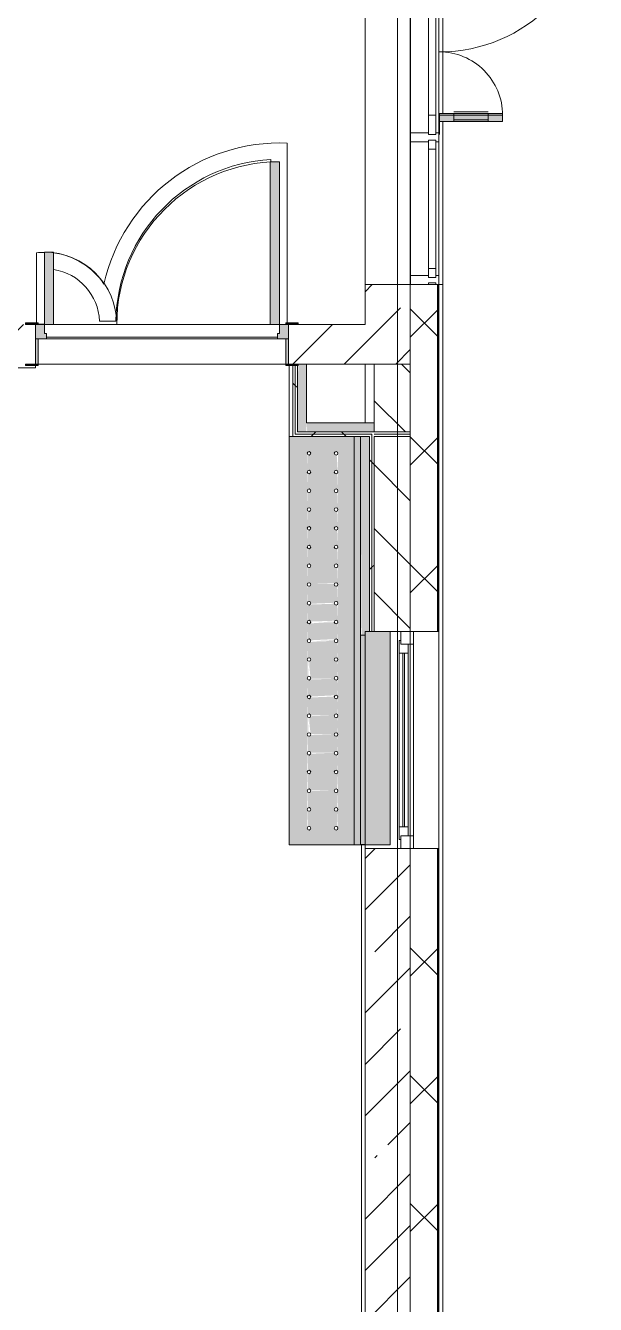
# Model space of a CAD drawing. Header units: millimetres. Extents: x 54725 to 263872, y -8553 to 29614.
# Drawn here: x 259812 to 262967, y 5176 to 12254 of the extents above; entities that cross this region are included whole.
import ezdxf

# ---------------------------------------------------------------- set-up
doc = ezdxf.new("R2010")
doc.units = ezdxf.units.MM
doc.linetypes.add('Осевая', pattern=[1587.5, 317.5, -238.125, 793.75, -238.125])
for name, color, linetype, lineweight, true_color in [('A-DETL-GENF-4', 7, 'Continuous', 5, 0xaaaaaa), ('A-DETL-GENF-5', 7, 'Continuous', 5, 0xe2e2e2), ('A-DOOR-3', 7, 'Continuous', 5, 0xaaaaaa), ('A-DOOR-4', 7, 'Continuous', 5, 0xe2e2e2), ('A-DOOR-FRAM-2', 7, 'Continuous', 5, 0xe2e2e2), ('A-DOOR-FRAM-3', 7, 'Continuous', 5, 0xaaaaaa), ('A-FLOR-1', 7, 'Continuous', 5, 0xaaaaaa), ('I-WALL-2', 7, 'Continuous', 9, 0xe7e7e7), ('Знаки-3', 7, 'Continuous', 5, 0xd7cfbf)]:
    doc.layers.add(name, color=color, linetype=linetype, lineweight=lineweight, true_color=true_color)
for name, color, linetype, lineweight in [('A-GLAZ-2', 7, 'Continuous', 5), ('A-GLAZ-CWMG-3', 7, 'Continuous', 5), ('A-WALL', 7, 'Continuous', 9), ('A-WALL-4', 7, 'Continuous', 5), ('I-WALL-3', 7, 'Continuous', 5), ('Знаки', 7, 'Continuous', 5), ('Оси', 7, 'Continuous', 9), ('Оси-2', 7, 'Осевая', 9)]:
    doc.layers.add(name, color=color, linetype=linetype, lineweight=lineweight)
pattern_1 = [(45, (136861.56, 0), (-285.1231, 285.1231), []), (45, (137146.7, 0), (-285.1231, 285.1231), [504.031, -100.806, 16.764, -84.042])]
pattern_2 = [(45, (136861.56, 0), (-530.33, 530.33), []), (135, (136861.56, 0), (-530.33, -530.33), [])]

# ---------------------------------------------------------------- blocks, each defined once
blk = doc.blocks.new('110_Дверь_СКБ_2Ст - Д-5_п_ Из игровой в коридор-32679362-Общий план 1 этажа с размещением фрагментов 1_10-1_12')
at = {"layer": 'A-DOOR-4'}
for points in [[(616.3, 110), (662.5, 110), (662.5, 1010), (612.5, 1010), (612.5, 110)], [(-637.5, 110), (-587.5, 110), (-591.3, 510), (-637.5, 506), (-637.5, 111.5)], [(697.5, -110), (712.5, -110), (712.5, 30), (697.5, 27.7)]]:
    blk.add_hatch(color=256, dxfattribs=at).paths.add_polyline_path(points)
h = blk.add_hatch(color=256, dxfattribs=at)
h.paths.add_polyline_path([(-672.5, 30), (-627.5, 30), (-627.5, 60), (-637.5, 60), (-637.5, 110), (-687.5, 110), (-687.5, 30)])
h.paths.add_polyline_path([(712.5, 30), (712.5, 110), (662.5, 108.5), (662.5, 60), (652.5, 60), (652.5, 30), (706.3, 30)])
at = {"layer": 'A-DOOR-FRAM-2'}
for points in [[(-681.3, 110), (-672.5, 112.1), (-672.5, 118), (-742.5, 118), (-742.5, 110), (-687.5, 110)], [(767.5, 110), (767.5, 118), (697.5, 118), (697.5, 110), (712.5, 110)], [(-672.5, -110), (-672.5, 30), (-687.5, 30), (-687.5, -110)], [(-672.5, -118), (-672.5, -110), (-742.5, -110), (-742.5, -118), (-687.5, -118)], [(737.8, -118), (767.5, -118), (762.5, -110), (697.5, -110), (697.5, -118), (737.5, -118)]]:
    blk.add_hatch(color=256, dxfattribs=at).paths.add_polyline_path(points)
at = {"layer": 'A-DOOR-3'}
for p, q in [((662.5, 1010), (612.5, 1010)), ((612.5, 1010), (612.5, 110)), ((662.5, 110), (662.5, 1010)), ((-637.5, 510), (-637.5, 110)), ((-587.5, 510), (-637.5, 510)), ((-587.5, 110), (-587.5, 510)), ((-637.5, 110), (-587.5, 110)), ((612.5, 110), (662.5, 110))]:
    blk.add_line(p, q, dxfattribs=at)
for centre, radius, start, end in [((662.5, 110), 900, 90, 180), ((-637.5, 110), 400, 360, 90)]:
    blk.add_arc(centre, radius, start, end, dxfattribs=at)
at = {"layer": 'A-DOOR-FRAM-3'}
for p, q in [((-672.5, 118), (-742.5, 118)), ((-742.5, 118), (-742.5, 110)), ((-742.5, 110), (-672.5, 110)), ((-637.5, 110), (-687.5, 110)), ((-687.5, 110), (-687.5, 30)), ((-672.5, 110), (-672.5, 118)), ((-637.5, 60), (-637.5, 110)), ((662.5, 110), (662.5, 60)), ((712.5, 110), (662.5, 110)), ((767.5, 118), (697.5, 118)), ((697.5, 118), (697.5, 110)), ((697.5, 110), (767.5, 110)), ((712.5, 30), (712.5, 110)), ((767.5, 110), (767.5, 118)), ((-687.5, 30), (-627.5, 30)), ((-672.5, 30), (-687.5, 30)), ((-687.5, 30), (-687.5, -110)), ((-672.5, -110), (-672.5, 30)), ((-627.5, 60), (-637.5, 60)), ((-627.5, 30), (-627.5, 60)), ((662.5, 60), (652.5, 60)), ((652.5, 60), (652.5, 30)), ((652.5, 30), (712.5, 30)), ((712.5, 30), (697.5, 30)), ((697.5, 30), (697.5, -110)), ((712.5, -110), (712.5, 30)), ((-672.5, -110), (-742.5, -110)), ((-742.5, -110), (-742.5, -118)), ((-742.5, -118), (-672.5, -118)), ((-687.5, -110), (-672.5, -110)), ((-672.5, -118), (-672.5, -110)), ((697.5, -110), (712.5, -110)), ((767.5, -110), (697.5, -110)), ((697.5, -110), (697.5, -118)), ((697.5, -118), (767.5, -118)), ((767.5, -118), (767.5, -110))]:
    blk.add_line(p, q, dxfattribs=at)
blk = doc.blocks.new('120_Окно_СКБ_1Ст - 120_Окно_СКБ_1Ст 1200х2500_h_ с форточкой 3-24161067-Общий план 1 этажа с размещением фрагментов 1_10-1_12')
at = {"layer": 'A-GLAZ-2'}
for p, q in [((-600, -127), (-600, -57)), ((-600, -57), (-530, -57)), ((600, -57), (-600, -57)), ((-530, -57), (-530, -127)), ((530, -127), (530, -57)), ((530, -57), (600, -57)), ((600, -57), (600, -127)), ((-530, -127), (-600, -127)), ((-600, -127), (-550, -127)), ((-530, -127), (-550, -127)), ((-550, -127), (-550, -137)), ((-550, -137), (550, -137)), ((550, -137), (-550, -137)), ((530, -87), (-530, -87)), ((-530, -87), (-530, -127)), ((-480, -137), (-480, -87)), ((-480, -107), (480, -107)), ((480, -117), (-480, -117)), ((480, -137), (480, -87)), ((530, -127), (530, -87)), ((600, -127), (530, -127)), ((550, -127), (530, -127)), ((550, -127), (600, -127)), ((550, -137), (550, -127))]:
    blk.add_line(p, q, dxfattribs=at)
blk = doc.blocks.new('PNS_Панель прямоугольная - Нр_Стекло - 40мм-24160822-Общий план 1 этажа с размещением фрагментов 1_10-1_12')
at = {"layer": 'A-GLAZ-2'}
for p, q in [((-380, 0), (-380, 40)), ((-380, 40), (-330, 40)), ((-330, 40), (330, 40)), ((-330, 40), (-330, 0)), ((380, 40), (330, 40)), ((330, 40), (330, 0)), ((380, 0), (380, 40)), ((-330, 0), (-380, 0)), ((-330, 0), (330, 0)), ((330, 0), (380, 0))]:
    blk.add_line(p, q, dxfattribs=at)
blk = doc.blocks.new('Прямоугольный импост - Импост структурный с накладкой - 160мм-23689442-Общий план 1 этажа с размещением фрагментов 1_10-1_12')
at = {"layer": 'A-GLAZ-CWMG-3'}
for p, q in [((125081, 11610), (125081, 10870)), ((125238, 11610), (125238, 10870))]:
    blk.add_line(p, q, dxfattribs=at)
blk = doc.blocks.new('Дверь_Витражная_СКБ_2Ст - ВН-6-31912847-Общий план 1 этажа с размещением фрагментов 1_10-1_12')
at = {"layer": 'A-DETL-GENF-5'}
for points in [[(-643, -39), (-643, -370), (-598, -370), (-598, -20), (-643, -20)], [(562, -39), (562, -884), (607, -884), (607, -20), (562, -20)], [(607, -17), (607, -20), (705, -17)]]:
    blk.add_hatch(color=256, dxfattribs=at).paths.add_polyline_path(points)
at = {"layer": 'A-DETL-GENF-4'}
for p, q in [((-607, -20), (-715, -20)), ((-715, -20), (-607, -20)), ((-598, -20), (-643, -20)), ((-643, -370), (-643, -20)), ((-598, -20), (-643, -20)), ((-643, -20), (-643, -370)), ((-598, -370), (-598, -20)), ((-598, -370), (-598, -20)), ((562, -20), (607, -20)), ((562, -884), (562, -20)), ((562, -20), (562, -884)), ((607, -20), (562, -20)), ((607, -884), (607, -20)), ((607, -884), (607, -20)), ((607, -20), (715, -20)), ((607, -20), (715, -20)), ((-643, -100), (-598, -100)), ((-633, -290), (-633, -100)), ((-589, -290), (-589, -100)), ((553, -804), (553, -100)), ((607, -100), (562, -100)), ((597, -804), (597, -100)), ((-643, -290), (-598, -290)), ((-643, -370), (-598, -370)), ((-643, -370), (-598, -370)), ((607, -804), (562, -804)), ((607, -884), (562, -884)), ((562, -884), (607, -884))]:
    blk.add_line(p, q, dxfattribs=at)
at = {"layer": 'A-DOOR-3'}
for p, q in [((-715, 40), (-607, 40)), ((-715, 0), (-715, 40)), ((-607, 40), (-607, 0)), ((607, 40), (715, 40)), ((607, 0), (607, 40)), ((715, 40), (715, 0)), ((-607, 0), (-715, 0)), ((-607, -370), (-607, -20)), ((715, 0), (607, 0)), ((607, -884), (607, -20))]:
    blk.add_line(p, q, dxfattribs=at)
for centre, radius, start, end in [((-607, -20), 350, 270, 0), ((607, -20), 864, 180, 270)]:
    blk.add_arc(centre, radius, start, end, dxfattribs=at)
blk = doc.blocks.new('Прямоугольный импост - Импост структурный с накладкой - 160мм-23689444-Общий план 1 этажа с размещением фрагментов 1_10-1_12')
at = {"layer": 'A-GLAZ-CWMG-3'}
for p, q in [((125081, 13070), (125081, 11660)), ((125238, 13070), (125238, 11660)), ((125181, 12972), (125181, 11758)), ((125221, 12972), (125221, 11758))]:
    blk.add_line(p, q, dxfattribs=at)
blk = doc.blocks.new('Прямоугольный импост - Импост структурный с накладкой - 160мм-22960522-Общий план 1 этажа с размещением фрагментов 1_10-1_12')
at = {"layer": 'A-GLAZ-CWMG-3'}
for p, q in [((-25, 0), (-25, 17)), ((-25, 17), (25, 17)), ((25, 17), (25, 0)), ((-25, -140), (-25, -40)), ((25, -40), (25, -140)), ((25, -140), (-25, -140))]:
    blk.add_line(p, q, dxfattribs=at)
blk = doc.blocks.new('Прямоугольный импост - Импост структурный с накладкой - 160мм-18691766-Общий план 1 этажа с размещением фрагментов 1_10-1_12')
at = {"layer": 'A-GLAZ-CWMG-3'}
for p, q in [((0, 17), (-50, 17)), ((-50, 17), (-50, 0)), ((-10, -40), (-10, 0)), ((-10, 0), (0, 0)), ((0, 0), (0, 17)), ((-50, -40), (-50, -140)), ((0, -40), (-10, -40)), ((0, -140), (0, -40)), ((-50, -140), (0, -140))]:
    blk.add_line(p, q, dxfattribs=at)
blk = doc.blocks.new('Зашивка радиатора_ с перфорацией М7_1 - Зашивка радиатора_ с перфорацией М7_1-V306-Общий план 1 этажа с размещением фрагментов 1_10-1_12')
at = {"layer": 'Знаки-3'}
blk.add_hatch(color=256, dxfattribs=at).paths.add_polyline_path([(1890, 327.2), (1890, 380), (709, 380), (709, 241), (729.5, 241), (729.5, 216), (-370, 216), (-370, 180), (1890, 180), (1890, 241)])
h = blk.add_hatch(color=256, dxfattribs=at)
h.paths.add_polyline_path([(1890, -79.3), (1885.8, 180), (-370, 180), (-370, -179.9), (1890, -179.9), (1890, -79.6)])
h.paths.add_polyline_path([(446.2, -60), (455.8, -62.6), (458.4, -72.2), (458.7, -78.3), (543.8, -74.6), (543.8, -64.6), (552.5, -59.6), (555.1, -60), (549.9, 70.7), (542.8, 77.8), (545.4, 87.4), (542.8, 89), (457.4, 85.4), (457.4, 75.4), (448.7, 70.4), (446.2, 70.7)])
h.paths.add_polyline_path([(1807.5, 80.4), (1802.1, 71.5), (1792.5, 71.7), (1787.5, 80.4), (1787.5, 89), (1702.4, 85.4), (1702.4, 75.4), (1693.7, 70.4), (1685.1, 75.4), (1685.1, 85.4), (1683.7, 89), (1598.7, 85.4), (1598.7, 75.4), (1590, 70.4), (1587.4, 70.7), (1592.6, -60), (1599.7, -67.3), (1597.1, -76.7), (1599.7, -78.3), (1685.1, -74.6), (1685.1, -64.6), (1695.6, -59.9), (1702.4, -64.6), (1702.4, -74.6), (1703.4, -78.3), (1788.8, -74.6), (1788.8, -64.6), (1797.5, -59.6), (1806.2, -64.6), (1806.2, -74.6), (1797.5, -79.6), (1794.9, -79.3), (-286.2, -74.6), (-286.2, -64.6), (-277.5, -59.6), (-268.8, -64.6), (-268.8, -74.6), (-267.5, -78.3), (-182.4, -74.6), (-182.4, -64.6), (-173.8, -59.6), (-165.1, -64.6), (-165.1, -74.6), (-163.8, -78.3), (-78.7, -74.6), (-78.7, -64.6), (-70, -59.6), (-61.3, -64.6), (-61.3, -74.6), (-60, -78.3), (25.1, -74.6), (25.1, -64.6), (33.7, -59.6), (42.4, -64.6), (42.4, -74.6), (43.7, -78.3), (128.8, -74.6), (128.8, -64.6), (137.5, -59.6), (146.2, -64.6), (146.2, -74.6), (147.5, -78.3), (232.6, -74.6), (232.6, -64.6), (241.2, -59.6), (249.9, -64.6), (249.9, -74.6), (251.2, -78.3), (336.3, -74.6), (336.3, -64.6), (345, -59.6), (353.7, -64.6), (353.7, -74.6), (355, -78.3), (440.1, -74.6), (440.1, -64.6), (446.2, -60), (441.7, 73.3), (439.1, 82.9), (439.1, 89), (353.7, 85.4), (353.7, 75.4), (345, 70.4), (335.9, 76.5), (336.3, 85.4), (335.3, 89), (249.9, 85.4), (249.9, 75.4), (241.2, 70.4), (232.6, 75.4), (232.6, 85.4), (231.6, 89), (146.2, 85.4), (146.2, 75.4), (137.5, 70.4), (128.8, 75.4), (128.8, 85.4), (127.8, 89), (42.4, 85.4), (42.4, 75.4), (33.7, 70.4), (25.1, 75.4), (25.1, 85.4), (24.1, 89), (-61.3, 85.4), (-61.3, 75.4), (-70, 70.4), (-78.7, 75.4), (-78.7, 85.4), (-79.7, 89), (-165.1, 85.4), (-165.1, 75.4), (-173.8, 70.4), (-182.4, 75.4), (-182.4, 85.4), (-183.4, 89), (-268.1, 83.6), (-268.8, 75.4), (-277.5, 70.4), (-286.2, 75.4), (-286.2, 85.4), (-277.5, 90.4), (-274.4, 90), (1806.2, 85.4), (1807.2, 82.9)])
h.paths.add_polyline_path([(1587.4, 70.7), (1580.3, 77.8), (1584.7, 88.8), (1580, 89), (1494.9, 85.4), (1494.9, 75.4), (1486.2, 70.4), (1477.6, 75.4), (1477.6, 85.4), (1476.2, 89), (1391.2, 85.4), (1391.2, 75.4), (1382.5, 70.4), (1379.9, 70.7), (1385.1, -60), (1392.2, -67.1), (1387.8, -78.1), (1392.2, -78.3), (1477.6, -74.6), (1477.6, -64.6), (1486.2, -59.6), (1494.9, -64.6), (1494.9, -74.6), (1495.9, -78.3), (1581.3, -74.6), (1581.3, -64.6), (1587.4, -59.6)])
h.paths.add_polyline_path([(1379.9, 70.7), (1372.8, 77.8), (1377.2, 88.8), (1372.5, 89), (1287.4, 85.4), (1287.4, 75.4), (1278.7, 70.4), (1276.2, 70.7), (1281.3, -60), (1288.4, -67.1), (1284.1, -78.1), (1288.4, -78.3), (1373.8, -74.6), (1373.8, -64.6), (1379.9, -59.6)])
h.paths.add_polyline_path([(1184.7, -67.1), (1184.7, -72.2), (1269.1, -67.1)])
h.paths.add_polyline_path([(1276.2, 70.7), (1269.1, 77.8), (1273.4, 88.8), (1268.7, 89), (1183.7, 85.4), (1183.7, 75.4), (1175, 70.4), (1172.4, 70.7), (1177.6, -60), (1185, -67), (1271.7, -62.6), (1276.2, -59.6)])
h.paths.add_polyline_path([(1273.7, -78.3), (1268.7, -72.2), (1182.1, -76.7), (1184.7, -78.3), (1270.1, -78.3)])
h.paths.add_polyline_path([(1172.4, 70.7), (1165.3, 77.8), (1167.9, 87.4), (1164.3, 89), (1079.9, 85.4), (1079.9, 75.4), (1071.2, 70.4), (1068.7, 70.7), (1073.8, -60), (1080.9, -67.1), (1076.6, -78.1), (1080.9, -78.3), (1166.3, -74.6), (1166.3, -64.6), (1172.4, -59.6)])
h.paths.add_polyline_path([(762.6, 70.7), (757.4, 70.7), (762.6, -60)])
h.paths.add_polyline_path([(873.4, -67.1), (873.4, -72.2), (957.8, -67.1)])
h.paths.add_polyline_path([(970.1, 70.7), (960.4, 73.3), (957.8, 82.9), (957.5, 89), (872.4, 85.4), (872.4, 75.4), (863.7, 70.4), (855.1, 75.4), (855.1, 85.4), (853.7, 89), (768.7, 85.4), (768.7, 75.4), (762.6, 70.7), (767.1, -62.6), (769.7, -72.2), (769.7, -78.3), (855.1, -74.6), (855.1, -64.6), (863.7, -59.6), (872.4, -64.6), (873.7, -67), (960.4, -62.6), (970.1, -60)])
h.paths.add_polyline_path([(1068.7, -60), (1061.2, 89), (976.2, 85.4), (976.2, 75.4), (970.1, 70.4), (974.6, -62.6), (977.2, -72.2), (977.2, -78.3), (1062.6, -74.6), (1062.6, -64.6), (1066.2, -61)])
h.paths.add_polyline_path([(962.5, -78.3), (957.5, -72.2), (870.8, -76.7), (873.4, -78.3), (958.8, -78.3)])
h.paths.add_polyline_path([(658.8, 70.7), (653.7, 70.7), (658.8, -60)])
h.paths.add_polyline_path([(757.4, -60), (750.3, 89), (664.9, 85.4), (664.9, 75.4), (658.8, 70.7), (663.3, -62.6), (665.9, -72.2), (666.2, -78.3), (751.3, -74.6), (751.3, -64.6), (755, -61)])
h.paths.add_polyline_path([(653.7, -60), (649.2, 73.3), (646.6, 82.9), (646.6, 89), (561.2, 85.4), (561.2, 75.4), (555.1, 70.7), (559.6, -62.6), (562.2, -72.2), (562.5, -78.3), (647.6, -74.6), (647.6, -64.6), (651.2, -61)])
at = {"layer": 'Знаки'}
for p, q in [((1890, 380), (709, 380)), ((1890, 180), (1890, 380)), ((-370, 216), (-370, 180)), ((-370, 180), (1890, 180)), ((1890, 180), (-370, 180)), ((-370, 180), (-370, -179.9)), ((1890, -179.9), (1890, 180)), ((-370, -179.9), (1890, -179.9))]:
    blk.add_line(p, q, dxfattribs=at)
for centre, start, end in [((-277.5, 80.4), 0, 180), ((-277.5, 80.4), 180, 360), ((-173.8, 80.4), 0, 180), ((-173.8, 80.4), 180, 0), ((-70, 80.4), 0, 180), ((-70, 80.4), 180, 0), ((33.7, 80.4), 0, 180), ((33.7, 80.4), 180, 360), ((137.5, 80.4), 0, 180), ((137.5, 80.4), 180, 0), ((241.2, 80.4), 0, 180), ((241.2, 80.4), 180, 0), ((345, 80.4), 0, 180), ((345, 80.4), 180, 0), ((448.7, 80.4), 0, 180), ((448.7, 80.4), 180, 0), ((552.5, 80.4), 0, 180), ((552.5, 80.4), 180, 360), ((656.2, 80.4), 0, 180), ((656.2, 80.4), 180, 0), ((760, 80.4), 0, 180), ((760, 80.4), 180, 0), ((863.7, 80.4), 0, 180), ((863.7, 80.4), 180, 0), ((967.5, 80.4), 0, 180), ((967.5, 80.4), 180, 0), ((1071.2, 80.4), 0, 180), ((1071.2, 80.4), 180, 0), ((1175, 80.4), 0, 180), ((1175, 80.4), 180, 0), ((1278.7, 80.4), 0, 180), ((1278.7, 80.4), 180, 0), ((1382.5, 80.4), 0, 180), ((1382.5, 80.4), 180, 0), ((1486.2, 80.4), 0, 180), ((1486.2, 80.4), 180, 360), ((1590, 80.4), 0, 180), ((1590, 80.4), 180, 0), ((1693.7, 80.4), 0, 180), ((1693.7, 80.4), 180, 360), ((1797.5, 80.4), 0, 180), ((1797.5, 80.4), 180, 0), ((-277.5, -69.6), 0, 180), ((-277.5, -69.6), 180, 0), ((-173.8, -69.6), 0, 180), ((-173.8, -69.6), 180, 0), ((-70, -69.6), 0, 180), ((-70, -69.6), 180, 0), ((33.7, -69.6), 0, 180), ((33.7, -69.6), 180, 0), ((137.5, -69.6), 0, 180), ((137.5, -69.6), 180, 0), ((241.2, -69.6), 0, 180), ((241.2, -69.6), 180, 0), ((345, -69.6), 0, 180), ((345, -69.6), 180, 0), ((448.7, -69.6), 0, 180), ((448.7, -69.6), 180, 0), ((552.5, -69.6), 0, 180), ((552.5, -69.6), 180, 0), ((656.2, -69.6), 0, 180), ((656.2, -69.6), 180, 0), ((760, -69.6), 0, 180), ((760, -69.6), 180, 0), ((863.7, -69.6), 0, 180), ((863.7, -69.6), 180, 0), ((967.5, -69.6), 0, 180), ((967.5, -69.6), 180, 0), ((1071.2, -69.6), 0, 180), ((1071.2, -69.6), 180, 0), ((1175, -69.6), 0, 180), ((1175, -69.6), 180, 0), ((1278.7, -69.6), 0, 180), ((1278.7, -69.6), 180, 0), ((1382.5, -69.6), 0, 180), ((1382.5, -69.6), 180, 0), ((1486.2, -69.6), 0, 180), ((1486.2, -69.6), 180, 0), ((1590, -69.6), 0, 180), ((1590, -69.6), 180, 0), ((1693.7, -69.6), 0, 180), ((1693.7, -69.6), 180, 0), ((1797.5, -69.6), 0, 180), ((1797.5, -69.6), 180, 0)]:
    blk.add_arc(centre, 10, start, end, dxfattribs=at)

msp = doc.modelspace()

# ---------------------------------------------------------------- hatches: boundary and pattern name
at = {"layer": 'A-WALL-4'}
h = msp.add_hatch(dxfattribs=at)
h.set_pattern_fill('FP_84', color=256, style=0, pattern_type=2)
h.set_pattern_definition([(45, (136861.56, 0), (-353.5534, 353.5534), []), (135, (136861.56, 0), (-353.5534, -353.5534), [])])
h.paths.add_polyline_path([(262091.6, -250), (262091.6, 7700), (261941.6, 7700), (261941.6, -250), (262051.6, -250)])
h.paths.add_polyline_path([(262089.9, 8900), (262091.6, 8900), (262091.6, 10820), (261941.6, 10820), (261941.6, 8900), (262051.6, 8900)])
h.paths.add_polyline_path([(261941.6, 13120), (262091.6, 13120), (262091.6, 13670), (261941.6, 13670), (261941.6, 13150.3)])
h.paths.add_polyline_path([(262049.6, 15220), (262091.6, 15220), (262091.6, 21550), (261941.6, 21550), (261941.6, 15220), (261973.2, 15220)])
h = msp.add_hatch(dxfattribs=at)
h.set_pattern_fill('FP_62', color=256, style=0, pattern_type=2)
h.set_pattern_definition([(135, (136861.56, 0), (-176.7767, -176.7767), [])])
h.paths.add_polyline_path([(261830.6, 8900), (261941.6, 8900), (261941.6, 9980), (261741.6, 9979), (261741.6, 8900), (261808.8, 8900)])
h.paths.add_polyline_path([(261777.8, 10005), (261941.6, 10005), (261941.6, 10380), (261741.6, 10380), (261741.6, 10005)])
at = {"layer": 'I-WALL-2'}
for points in [[(261316.6, 10005), (261366.6, 10005), (261366.6, 10380), (261321.6, 10380), (261316.6, 10135.2)], [(261630.6, 10005), (261741.6, 10005), (261738.4, 10055), (261366.6, 10055), (261371.3, 10005), (261540.9, 10005)], [(261691.6, 8879.5), (261691.6, 8900), (261716.6, 8900), (261716.6, 9980), (261666.6, 9979), (261671.6, 8879.5)]]:
    msp.add_hatch(color=256, dxfattribs=at).paths.add_polyline_path(points)
at = {"layer": 'I-WALL-3'}
h = msp.add_hatch(dxfattribs=at)
h.set_pattern_fill('FP_61', color=256, style=0, pattern_type=2)
h.set_pattern_definition(pattern_1)
h.paths.add_polyline_path([(261941.6, 10600), (261941.6, 10820), (261691.6, 10820), (261691.6, 10600), (261919.3, 10600)])
h.paths.add_polyline_path([(261777.8, 13120), (261941.6, 13120), (261941.6, 13670), (261691.6, 13670), (261691.6, 13120)])
h.paths.add_polyline_path([(261801, 15220), (261941.6, 15220), (261941.6, 21400), (261691.6, 21400), (261691.6, 15220), (261777.8, 15220)])
h = msp.add_hatch(dxfattribs=at)
h.set_pattern_fill('FP_61', color=256, style=0, pattern_type=2)
h.set_pattern_definition(pattern_1)
h.paths.add_polyline_path([(261941.6, 10380), (261941.6, 10600), (261266.6, 10600), (261271.6, 10380), (261791.6, 10380)])
h.paths.add_polyline_path([(259134.1, 10380), (259866.6, 10380), (259866.6, 10600), (258291.6, 10600), (258291.6, 10380), (259118.5, 10380)])
h = msp.add_hatch(dxfattribs=at)
h.set_pattern_fill('FP_190', color=256, style=0, pattern_type=2)
h.set_pattern_definition(pattern_2)
h.paths.add_polyline_path([(261291.6, 9980), (261304.1, 9980), (261304.1, 10372), (261291.6, 10372), (261291.6, 10055)])
h = msp.add_hatch(dxfattribs=at)
h.set_pattern_fill('FP_190', color=256, style=0, pattern_type=2)
h.set_pattern_definition(pattern_2)
h.paths.add_polyline_path([(261304.1, 9992.5), (261316.6, 9992.5), (261316.6, 10372), (261304.1, 10372), (261304.1, 10055)])
h = msp.add_hatch(dxfattribs=at)
h.set_pattern_fill('FP_190', color=256, style=0, pattern_type=2)
h.set_pattern_definition(pattern_2)
h.paths.add_polyline_path([(261540.6, 9980), (261729.1, 9980), (261729.1, 9992.5), (261304.1, 9992.5), (261304.1, 9980), (261539.6, 9980)])
h.paths.add_polyline_path([(261830.6, 9980), (261941.6, 9980), (261941.6, 9992.5), (261741.6, 9992.5), (261741.6, 9980), (261777.8, 9980)])
h = msp.add_hatch(dxfattribs=at)
h.set_pattern_fill('FP_190', color=256, style=0, pattern_type=2)
h.set_pattern_definition(pattern_2)
h.paths.add_polyline_path([(261830.6, 9992.5), (261941.6, 9992.5), (261941.6, 10005), (261316.6, 10005), (261316.6, 9992.5), (261777.8, 9992.5)])
h = msp.add_hatch(dxfattribs=at)
h.set_pattern_fill('FP_190', color=256, style=0, pattern_type=2)
h.set_pattern_definition(pattern_2)
h.paths.add_polyline_path([(261729.1, 8900), (261729.1, 9980), (261716.6, 9979), (261716.6, 8900)])
h = msp.add_hatch(dxfattribs=at)
h.set_pattern_fill('FP_190', color=256, style=0, pattern_type=2)
h.set_pattern_definition(pattern_2)
h.paths.add_polyline_path([(261741.6, 8900), (261741.6, 9992.5), (261729.1, 9992.5), (261729.1, 8900)])
h = msp.add_hatch(dxfattribs=at)
h.set_pattern_fill('FP_61', color=256, style=0, pattern_type=2)
h.set_pattern_definition(pattern_1)
h.paths.add_polyline_path([(261691.6, -100), (261941.6, -100), (261941.6, 7700), (261691.6, 7700), (261691.6, 96.6)])

# ---------------------------------------------------------------- linework, layer by layer
at = {"layer": 'A-FLOR-1'}
for p, q in [((261260.3, 10608), (261260.3, 11603.8)), ((261170.3, 11513.1), (261170.3, 11500)), ((259872.7, 10996), (259872.7, 10608)), ((260221.4, 10618.5), (260311.8, 10618.5)), ((259881.6, 10601.5), (259916.6, 10601.5)), ((261170.3, 10598.5), (261216.6, 10598.5)), ((259926.6, 10530), (261206.6, 10530)), ((261206.6, 10520), (259926.6, 10520)), ((259866.6, 10360), (256211.6, 10360)), ((259866.6, 10372), (259866.6, 10360)), ((261271.6, 9979), (261271.6, 10372)), ((261671.6, 505), (261671.6, 7719))]:
    msp.add_line(p, q, dxfattribs=at)
for centre, radius, start, end in [((261221.7, 10604.5), 1000, 87.78741, 167.3989), ((261221.7, 10604.5), 910, 93.23752, 179.11849), ((259917.7, 10604.5), 394, 90.17146, 96.55825), ((259917.7, 10604.5), 394, 33.62195, 82.85688), ((259917.7, 10604.5), 304, 2.63955, 80.73873)]:
    msp.add_arc(centre, radius, start, end, dxfattribs=at)
at = {"layer": 'A-WALL'}
for p, q in [((261941.6, 10820), (261941.6, 10600)), ((262091.6, 8900), (262091.6, 10820)), ((262094.6, 8900), (262094.6, 10820)), ((261304.1, 9992.5), (261304.1, 10372)), ((261316.6, 10005), (261316.6, 10372)), ((261941.6, 10380), (261741.6, 10380)), ((261941.6, 9980), (261941.6, 10380)), ((261741.6, 10005), (261741.6, 10055)), ((261729.1, 9992.5), (261304.1, 9992.5)), ((261941.6, 10005), (261316.6, 10005)), ((261716.6, 9980), (261666.6, 9980)), ((261716.6, 8900), (261716.6, 9980)), ((261729.1, 8900), (261729.1, 9992.5)), ((261741.6, 9992.5), (261941.6, 9992.5)), ((261741.6, 9980), (261741.6, 8900)), ((261741.6, 9980), (261941.6, 9980)), ((261941.6, 8900), (261941.6, 9980)), ((262091.6, -250), (262091.6, 7700)), ((262094.6, -253), (262094.6, 7700))]:
    msp.add_line(p, q, dxfattribs=at)
at = {"layer": 'A-WALL-4'}
for p, q in [((261941.6, 10820), (261941.6, 13120)), ((262121.6, 12927), (262121.6, 11767)), ((262121.6, 11722), (262121.6, -280)), ((262121.6, 10820), (261941.6, 10820)), ((262099.6, -258), (262099.6, 10820)), ((261741.6, 10380), (261741.6, 10055)), ((261741.6, 8900), (262099.6, 8900)), ((261941.6, 8900), (261941.6, -100)), ((262099.6, 7700), (261941.6, 7700))]:
    msp.add_line(p, q, dxfattribs=at)
at = {"layer": 'I-WALL-3'}
for p, q in [((261691.6, 10600), (261691.6, 13450)), ((261941.6, 10820), (261691.6, 10820)), ((259966.6, 10600), (261166.6, 10600)), ((261691.6, 10600), (261321.6, 10600)), ((261941.6, 10380), (261941.6, 10600)), ((261251.6, 10380), (259881.6, 10380)), ((261291.6, 10372), (261291.6, 9980)), ((261741.6, 10380), (261321.6, 10380)), ((261366.6, 10055), (261366.6, 10380)), ((261691.6, 10055), (261691.6, 10380)), ((261741.6, 10055), (261366.6, 10055)), ((261291.6, 9980), (261666.6, 9980)), ((261666.6, 7721), (261666.6, 9980)), ((261666.6, 8879.5), (261691.6, 8879.5)), ((261691.6, 8900), (261741.6, 8900)), ((261691.6, 8900), (261691.6, 7721)), ((261691.6, 7721), (261666.6, 7721)), ((261691.6, 7719), (261691.6, 150)), ((261941.6, 7700), (261691.6, 7700))]:
    msp.add_line(p, q, dxfattribs=at)
at = {"layer": 'Оси'}
for p, q in [((261871.6, 10029.8), (261871.6, 21915.1)), ((261871.6, -1906.3), (261871.6, 9979))]:
    msp.add_line(p, q, dxfattribs=at)
at = {"layer": 'Оси-2'}
msp.add_line((261871.6, 9979), (261871.6, 10029.8), dxfattribs=at)

# ---------------------------------------------------------------- block references
at = {"layer": 'A-DOOR-3', "rotation": 89.99999999999957}
msp.add_blockref('Дверь_Витражная_СКБ_2Ст - ВН-6-31912847-Общий план 1 этажа с размещением фрагментов 1_10-1_12', (262082.6, 12365), dxfattribs=at)
at = {"layer": 'A-DOOR-3'}
msp.add_blockref('110_Дверь_СКБ_2Ст - Д-5_п_ Из игровой в коридор-32679362-Общий план 1 этажа с размещением фрагментов 1_10-1_12', (260554.1, 10490), dxfattribs=at)
at = {"layer": 'A-GLAZ-2'}
for name, p, rotation in [('PNS_Панель прямоугольная - Нр_Стекло - 40мм-24160822-Общий план 1 этажа с размещением фрагментов 1_10-1_12', (262082.6, 11240), 89.99999999999957), ('120_Окно_СКБ_1Ст - 120_Окно_СКБ_1Ст 1200х2500_h_ с форточкой 3-24161067-Общий план 1 этажа с размещением фрагментов 1_10-1_12', (262016.6, 8300), 269.9999999999999)]:
    msp.add_blockref(name, p, dxfattribs=dict(at, rotation=rotation))
at = {"layer": 'A-GLAZ-CWMG-3'}
for name in ['Прямоугольный импост - Импост структурный с накладкой - 160мм-23689444-Общий план 1 этажа с размещением фрагментов 1_10-1_12', 'Прямоугольный импост - Импост структурный с накладкой - 160мм-23689442-Общий план 1 этажа с размещением фрагментов 1_10-1_12']:
    msp.add_blockref(name, (136861.6, 0), dxfattribs=at)
at = {"layer": 'A-GLAZ-CWMG-3', "extrusion": (0, 0, -1), "rotation": 90.00000000000044}
msp.add_blockref('Прямоугольный импост - Импост структурный с накладкой - 160мм-22960522-Общий план 1 этажа с размещением фрагментов 1_10-1_12', (-262082.6, 11635), dxfattribs=at)
at = {"layer": 'A-GLAZ-CWMG-3', "rotation": 269.9999999999995}
msp.add_blockref('Прямоугольный импост - Импост структурный с накладкой - 160мм-18691766-Общий план 1 этажа с размещением фрагментов 1_10-1_12', (262082.6, 10820), dxfattribs=at)
at = {"layer": 'Знаки', "rotation": 270.0000000000002}
msp.add_blockref('Зашивка радиатора_ с перфорацией М7_1 - Зашивка радиатора_ с перфорацией М7_1-V306-Общий план 1 этажа с размещением фрагментов 1_10-1_12', (261450.6, 9609), dxfattribs=at)

doc.saveas('drawing.dxf')
